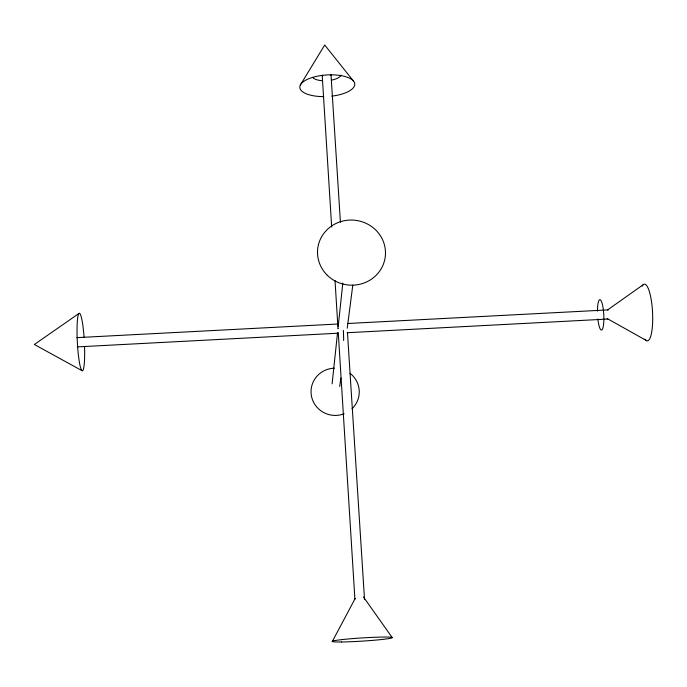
<?xml version="1.0" encoding="UTF-8"?>
<svg xmlns="http://www.w3.org/2000/svg" width="687" height="687" viewBox="0 0 687 687"><rect width="100%" height="100%" fill="white"/><g stroke="black" fill="none" stroke-linecap="round" stroke-linejoin="round"><path stroke-width="1.03" d="M332.113 383.853L337.532 332.774M338.21 326.394L342.813 283.027M339.73 386.506L340.821 378.03M347.236 328.24L352.809 285.062M332.31 641.486L355.196 598.429M300.296 85.102L324.711 45.024L353.547 81.135M607.591 309.931L643.212 284.719M79.099 313.366L34.35 344.496L81.796 370.542M76.824 337.643L338.081 324.006M347.708 323.5L608.51 309.88M77.322 346.892L338.554 333.186M347.115 332.731L607.892 319.051M607.085 318.485L646.699 340.726M363.475 596.986L392.217 637.613M340.426 222.287L331.005 74.746A4.414 1.752 -3.6 0 1 330.825 75.201M347.459 332.405L364.531 599.708M331.675 227.011L322.194 75.141A4.414 1.752 -3.6 0 0 322.744 75.999M335.016 280.485L338.013 328.609A4.594 1.116 -3.6 0 1 338.202 328.309M338.279 332.886L354.904 599.21M343.363 330.361A15.32 0.661 87 0 1 343.646 340.563M597.458 311.117A15.217 3.117 87 0 1 601.803 302.323A15.217 3.117 87 0 1 603.109 327.227A15.217 3.117 87 0 1 597.862 318.905M350.035 373.299A24.122 23.616 6.7 0 1 352.027 408.756M344.127 413.772A24.122 23.616 6.7 0 1 311.537 396.519A24.122 23.616 6.7 0 1 334.432 368.198M341.061 75.132A14.71 5.857 -3.6 0 1 331.709 80.113M322.349 80.731A14.71 5.857 -3.6 0 1 312.886 77.717M323.68 96.609A27.532 10.777 -3.6 0 1 303.946 81.264A27.532 10.777 -3.6 0 1 350.138 78.498A27.532 10.777 -3.6 0 1 331.744 96.128M84.553 346.755A28.828 3.504 87 0 1 80.181 366.197A28.828 3.504 87 0 1 77.683 317.995A28.828 3.504 87 0 1 84.063 337.291M642.182 286.127A28.39 6.63 87 0 1 652.547 312.19A28.39 6.63 87 0 1 644.93 339.077M327.338 275.298A34.015 32.555 6.7 0 0 384.291 261.524A34.015 32.555 6.7 0 0 342.873 221.025A34.015 32.555 6.7 0 0 327.338 275.298M341.362 641.984A30.03 1.597 -3.6 0 0 391.307 638.086A30.03 1.597 -3.6 0 0 354.08 638.489A30.03 1.597 -3.6 0 0 341.362 641.984"/></g></svg>
